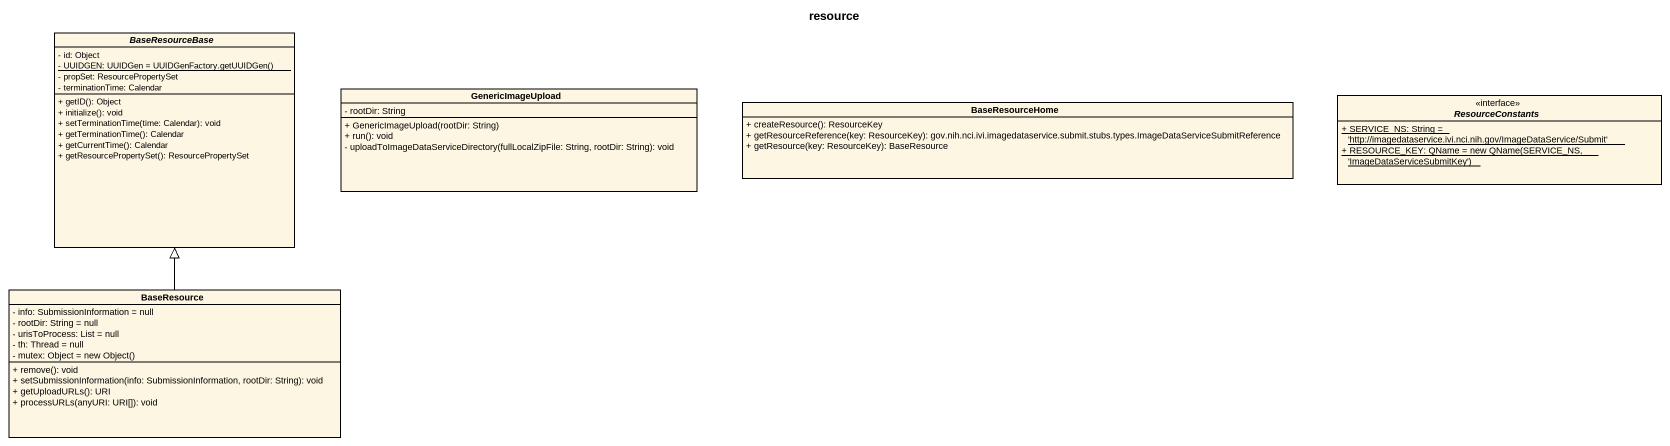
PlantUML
@startuml
title resource
hide circle
hide empty members
skinparam classAttributeIconSize 0
abstract class BaseResourceBase {
  - id: Object
  {static} {field} - UUIDGEN: UUIDGen = UUIDGenFactory.getUUIDGen()
  - propSet: ResourcePropertySet
  - terminationTime: Calendar
  + getID(): Object
  + initialize(): void
  + setTerminationTime(time: Calendar): void
  + getTerminationTime(): Calendar
  + getCurrentTime(): Calendar
  + getResourcePropertySet(): ResourcePropertySet
}
class GenericImageUpload {
  - rootDir: String
  + GenericImageUpload(rootDir: String)
  + run(): void
  - uploadToImageDataServiceDirectory(fullLocalZipFile: String, rootDir: String): void
}
interface ResourceConstants <<interface>> {
  {static} + SERVICE_NS: String = 'http://imagedataservice.ivi.nci.nih.gov/ImageDataService/Submit'
  {static} {field} + RESOURCE_KEY: QName = new QName(SERVICE_NS, 'ImageDataServiceSubmitKey')
}
class BaseResourceHome {
  + createResource(): ResourceKey
  + getResourceReference(key: ResourceKey): gov.nih.nci.ivi.imagedataservice.submit.stubs.types.ImageDataServiceSubmitReference
  + getResource(key: ResourceKey): BaseResource
}
class BaseResource {
  - info: SubmissionInformation = null
  - rootDir: String = null
  - urisToProcess: List = null
  - th: Thread = null
  {field} - mutex: Object = new Object()
  + remove(): void
  + setSubmissionInformation(info: SubmissionInformation, rootDir: String): void
  + getUploadURLs(): URI
  + processURLs(anyURI: URI[]): void
}
BaseResource -up-|> BaseResourceBase
@enduml
